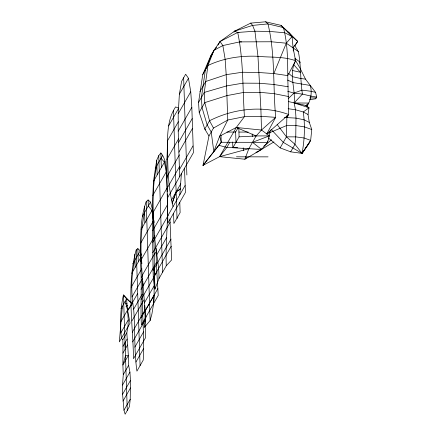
<?xml version="1.0" encoding="UTF-8"?>
<svg xmlns="http://www.w3.org/2000/svg" width="436" height="436" viewBox="0 0 436 436"><rect width="100%" height="100%" fill="white"/><g stroke="black" fill="none" stroke-linecap="round" stroke-linejoin="round"><path stroke-width="0.65" d="M127.285 410.429L123.453 294.954L126.516 298.911L127.525 310.056L128.255 319.877L127.977 326.766L126.822 332.832L128.353 355.487L128.615 365.303L129.933 372.099L130.457 380.465L130.228 399.245L129.438 406.657L125.132 414.2L123.96 410.216L122.581 394.258L122.521 385.07L123.268 374.666L122.887 365.063L122.968 346.298L122.832 339.813L121.421 338.238C120.058 323.855 120.194 309.097 123.453 294.954L132.163 303.778L127.535 311.13M145.008 311.059L145.935 317.027L144.142 327.638L150.131 320.509L151.902 314.045L153.646 303.521L154.099 295.183L154.284 254.308L153.407 220.856L151.924 210.539L148.305 205.956L148.104 199.966L146.191 201.732C139.329 220.671 140.948 241.44 140.327 261.257C142.25 282.463 140.31 303.767 141.362 325.033L158.219 295.515L156.311 262.652L156.153 248.438M169.936 218.948L171.631 259.911L166.263 265.807L158.971 278.577L154.965 289.095L153.287 277.699L153.063 270.549L152.349 213.744L152.818 195.432L153.477 181.365L156.709 160.235L158.753 155.668L160.857 152.976C166.786 159.849 165.865 169.675 167.239 178.139M167.266 193.927C168.743 217.918 165.309 241.838 166.263 265.807M270.342 129.961L269.361 135.879L267.59 142.338L261.6 149.472L248.847 148.703L219.619 156.666L203.04 165.32L208.958 135.994L204.789 129.04L199.203 112.395L198.533 102.498L202.756 74.551L210.512 56.369L213.983 50.287L220.033 41.534L234.579 31.158L250.733 23.103L265.562 21.8L267.976 23.909C275.361 54.451 272.838 86.246 275.677 117.344L266.734 133.923L286.73 125.503L296.06 125.552L304.421 126.892L311.767 129.514L310.65 140.414L308.383 144.387L302.066 153.368L290.67 151.842L280.13 147.886L268.184 137.771M144.796 305.418L145.493 337.764L133.52 358.73C132.915 322.569 126.386 285.199 136.239 249.839L137.847 248.613L140.207 250.825L141.471 255.382M280.13 147.886L286.441 136.839L286.904 115.66M184.472 168.209L185.458 192.418L167.882 223.194C167.402 201.923 166.825 180.651 166.874 159.369C168.209 141.88 165.326 122.233 175.615 106.902L178.733 108.193M142.806 280.926C140.997 307.342 144.845 333.682 143.237 360.087L136.926 371.14C134.01 350.577 135.302 329.839 133.656 309.173C131.062 293.117 130.964 276.528 134.615 260.619M153.646 303.521L154.099 295.139M307.304 105.136L306.949 106.324C310.863 100.187 312.312 92.525 310.285 85.461L305.489 79.107L300.23 68.545L294.807 59.263M179.665 176.754L178.22 131.187L178.199 113.731L179.381 94.171L181.627 81.287L185.654 74.234L188.466 78.262L190.745 91.767L191.818 107.376L193.388 152.725L167.244 198.38M179.801 194.778L181.42 173.555M122.336 306.225L119.333 341.895L130.064 323.109L127.525 310.056L125.154 301.298M271.47 129.732L283.286 142.359L302.066 153.368C304.595 139.727 305.195 125.742 303.271 111.981L309.026 107.768L305.876 105.474L288.469 101.566M311.767 129.514L309.298 122.391L308.018 114.521L309.026 107.768L294.153 102.951C295.706 89.244 288.458 73.357 295.603 60.757L293.063 47.704L292.055 36.553L288.992 32.602L281.051 25.364L265.562 21.8M144.578 212.485C137.253 244.956 143.172 278.321 145.014 311.097L154.099 295.188M156.884 165.484C151.156 189.513 153.227 214.43 154.807 238.83C155.897 252.133 159.244 265.153 158.971 278.577M141.455 277.901L142.283 275.312L154.284 254.308L156.404 251.725M233.958 32.242L234.579 31.158L237.696 32.449C243.528 60.092 242.58 88.601 244.422 116.674L236.285 127.486L219.619 156.666L244.841 159.222L261.6 149.472L262.02 148.185M208.958 135.994L213.487 128.064L227.766 120.025L244.422 116.674L261.142 116.341L275.677 117.344L261.507 130.037L256.139 135.939L248.847 148.703L244.841 159.222L246.836 157.456M199.933 91.631L205.727 81.483L226.197 74.67L242.329 72.234L258.706 72.512L273.857 73.559L286.283 43.202L292.055 36.553L281.051 25.364M203.65 164.138L203.04 165.32L221.243 142.278L221.014 135.242M203.994 163.538L203.04 165.32L221.243 142.278L267.59 142.338L267.546 141.062M179.381 94.171L188.466 78.262M168.59 125.955L178.417 108.744M178.199 113.731L190.745 91.767M218.022 45.061L220.033 41.534L237.696 32.449L254.935 31.212L269.911 31.447L284.861 32.782L292.055 36.553L297.701 41.42L294.85 45.944M202.756 74.551L207.923 65.509L213.983 50.287L222.845 45.562L239.68 41.889L271.388 41.769L286.283 43.202L298.311 51.508C301.232 65.52 300.115 79.946 302.431 94.078L294.153 102.951L295.472 109.747L295.995 118.112L295.766 136.888L294.976 144.305L290.67 151.842M178.389 121.704L167.413 140.926C167.691 162.868 167.479 185.18 173.065 206.571M155.2 168.432L162.715 155.276M178.22 131.187L191.818 107.376M153.477 181.365L165.059 161.086M198.533 102.498L204.282 92.421L207.923 65.509C223.543 58.097 240.786 55.519 257.965 56.309C270.505 57.617 283.618 56.239 295.603 60.757L287.749 75.613L288.697 114.515L286.932 117.606L284.261 117.502M166.874 159.369L178.624 138.795M178.591 142.43L192.194 118.619M199.203 112.395L204.784 102.618L204.282 92.421L226.573 85.914L242.885 83.151L259.371 83.238L273.77 84.486L288.18 86.759M152.818 195.432L166.525 171.43M178.913 152.142L192.516 128.326M142.359 216.365L150.518 202.081L148.104 199.966M166.961 176.711L179.436 154.856M141.111 229.472L152.453 209.612L150.518 202.081M152.349 213.744L167.108 187.9L166.209 171.986L164.427 162.197L161.031 158.224M167.146 188.276L179.719 166.258M179.648 169.239L192.93 145.984M140.441 243.555L153.407 220.856M132.767 263.856L140.207 250.825M152.709 230.606L167.538 204.642M171.479 200.064L180.809 183.73M131.808 273.263L141.024 257.131L138.359 254.063M140.327 261.257L154.884 235.767M167.795 215.804L185.077 185.545M152.785 242.367L168.149 215.466M131.198 287.253L141.782 268.712M152.753 252.706L170.176 222.197M131.972 296.981L142.67 278.255M156.758 254.788L166.737 237.315M120.777 321.877L127.525 310.056L132.163 303.778L126.516 298.911L120.974 308.617L122.216 308.078M130.942 305.195L137.683 293.384M142.583 284.812L143.199 283.732M141.002 289.455L156.311 262.652M153.063 270.549L171.021 239.108M133.656 309.173L142.261 294.104M120.745 333.028L128.255 319.877M229.843 142.19L226.845 147.45L219.619 156.666M238.127 127.694L235.631 132.059L226.933 132.048M153.287 277.699L171.266 246.215M141.046 299.652L156.911 271.879M131.917 320.972L143.956 299.897M122.832 339.813L126.822 332.832M248.847 148.703L232.851 147.755L239.092 136.839L238.814 128.522M144.327 303.004L154.197 285.722M122.968 346.298L127.105 339.066M132.239 332.308L144.975 310.012M141.231 317.713L157.876 288.572M122.914 353.116L127.579 344.947M132.588 341.966L145.264 319.773M134.822 347.16L143.608 331.78M299.641 63.176L300.17 62.244L294.856 58.31M123.268 374.666L128.615 365.303M122.521 385.07L129.933 372.099M135.956 362.005L143.526 348.751M122.581 394.258L130.457 380.465M122.99 401.087L130.522 387.904M123.96 410.216L130.228 399.245M310.209 97.49L310.993 96.111L316.667 97.108L315.697 98.803L309.516 99.691M286.441 136.839L294.976 144.305L302.066 153.368L310.65 140.414L304.203 138.01L295.766 136.888L286.441 136.839L277.187 124.516M302.066 153.368L309.516 142.398M213.787 51.126L212.245 53.328L205.34 70.027L201.41 97.457L201.993 107.507L207.16 124.892L211.22 132.026L213.82 151.51L219.706 136.136L227.766 120.025L226.197 74.67L225.123 59.067L222.845 45.562L220.033 41.534M214.943 49.47L216.479 47.268M210.512 56.369L212.081 54.146M293.063 47.704L297.701 41.42L288.992 32.602L287.308 31.539M288.278 98.656L293.891 93.135L302.017 90.127L311.26 91.32L315.582 92.378L316.667 97.108M306.486 105.964L307.876 104.7M266.734 133.923L288.697 114.515C263.055 105.12 233.652 108.466 209.531 120.745L204.789 129.04L205.814 129.874M257.545 151.439L255.987 152.736L273.95 141.896M263.764 146.262L271.541 139.793M305.876 105.474L308.808 103.07L294.153 102.951M180.335 188.913L176.144 191.895L172.225 203.116L176.144 191.895L180.33 188.984M261.6 149.472L252.493 142.321L269.361 135.879L261.507 130.037L236.285 127.486L219.706 136.136L221.243 142.278M125.944 306.464L127.808 305.658M235.881 30.934L234.579 31.158L252.591 25.402L267.976 23.909L283.416 27.577C287.558 43.169 287.727 59.569 287.749 75.613L273.857 73.559M239.092 136.839L256.139 135.939L269.361 135.879M237.696 32.449L239.021 32.438M309.947 97.947L316.182 97.953M238.939 132.064L248.188 132.081M236.454 156.818L268.069 156.862M177.779 218.038L177.011 218.038L173.452 110.695M125.688 303.767L126.98 303.767M239.68 41.889L241.648 41.916M237.724 147.7L226.845 147.45L218.523 145.243M286.932 117.606L295.995 118.112L304.105 119.807L309.298 122.391M305.489 79.107L300.693 78.513L292.643 76.714L288.539 73.362M288.142 108.717L295.472 109.747L303.271 111.981L308.018 114.521M288.474 96.52L274.364 93.713L260.052 92.323L243.435 92.47L226.894 95.626L204.784 102.618L209.531 120.745L213.487 128.064M292.36 70.474L300.404 72.272L293.515 64.408M310.993 96.111L302.431 94.078L293.891 93.135L287.755 91.282M236.285 127.486L256.139 135.939M287.547 80.066L293.117 82.595L310.285 85.461L315.582 92.378M250.733 23.103L252.591 25.402L254.935 31.212L257.965 56.309L260.897 109.234L261.507 130.037M294.502 45.23L298.311 51.508M243.163 147.826L243.561 150.507M152.453 209.612L153.657 218M141.024 257.131L141.913 263.644M153.984 220.605L154.142 222.605M293.21 49.666L293.308 50.974M252.215 134.005L252.302 136.561M235.62 131.607L235.969 142.3M232.661 142L232.851 147.755M183.643 77.761L186.87 174.978M179.79 202.342L180.128 212.583L173.893 223.499L173.555 213.264M160.857 152.976L161.342 167.598M158.753 155.668L162.617 272.195M156.709 160.235L157.194 174.858M154.311 269.421L154.965 289.095M146.191 201.732L150.131 320.509M144.376 206.495L144.916 222.807M137.847 248.613L138.288 261.922M136.239 249.839L140.081 365.613M134.735 254.063L135.176 267.372M125.039 342.685L125.246 349.034M167.108 187.9L167.211 191.922M125.475 355.858L122.887 365.063L128.353 355.487L125.475 355.852"/></g></svg>
